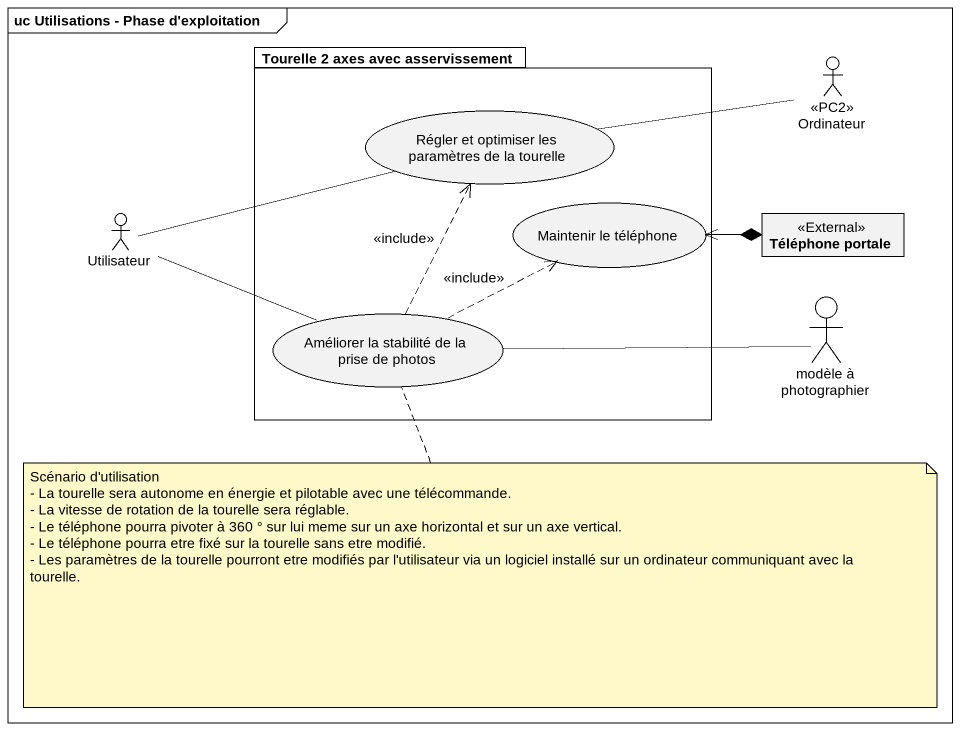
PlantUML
@startuml
mainframe uc Utilisations - Phase d'exploitation
allowmixing
hide circle
hide empty members
package "Tourelle 2 axes avec asservissement" as Tourelle_2_axes_avec {
  usecase "Régler et optimiser les paramètres de la tourelle" as Régler_et_optimiser_les
  usecase "Maintenir le téléphone" as Maintenir_le_téléphone
  usecase "Améliorer la stabilité de la prise de photos" as Améliorer_la_stabilité_de
}
actor Ordinateur <<PC2>>
actor Utilisateur
class "Téléphone portale" as Téléphone_portale <<External>>
actor "modèle à photographier" as modèle_à_photographier
Ordinateur -left- Régler_et_optimiser_les
Utilisateur -right- Régler_et_optimiser_les
Téléphone_portale *-left-> Maintenir_le_téléphone
Améliorer_la_stabilité_de .up.> Régler_et_optimiser_les : <<include>>
Améliorer_la_stabilité_de .right.> Maintenir_le_téléphone : <<include>>
Améliorer_la_stabilité_de -left- Utilisateur
modèle_à_photographier -left- Améliorer_la_stabilité_de
note bottom of Améliorer_la_stabilité_de
  Scénario d'utilisation
  - La tourelle sera autonome en énergie et pilotable avec une télécommande.
  - La vitesse de rotation de la tourelle sera réglable.
  - Le téléphone pourra pivoter à 360 ° sur lui meme sur un axe horizontal et sur un axe vertical.
  - Le téléphone pourra etre fixé sur la tourelle sans etre modifié.
  - Les paramètres de la tourelle pourront etre modifiés par l'utilisateur via un logiciel installé sur un ordinateur communiquant avec la tourelle.
end note
@enduml
